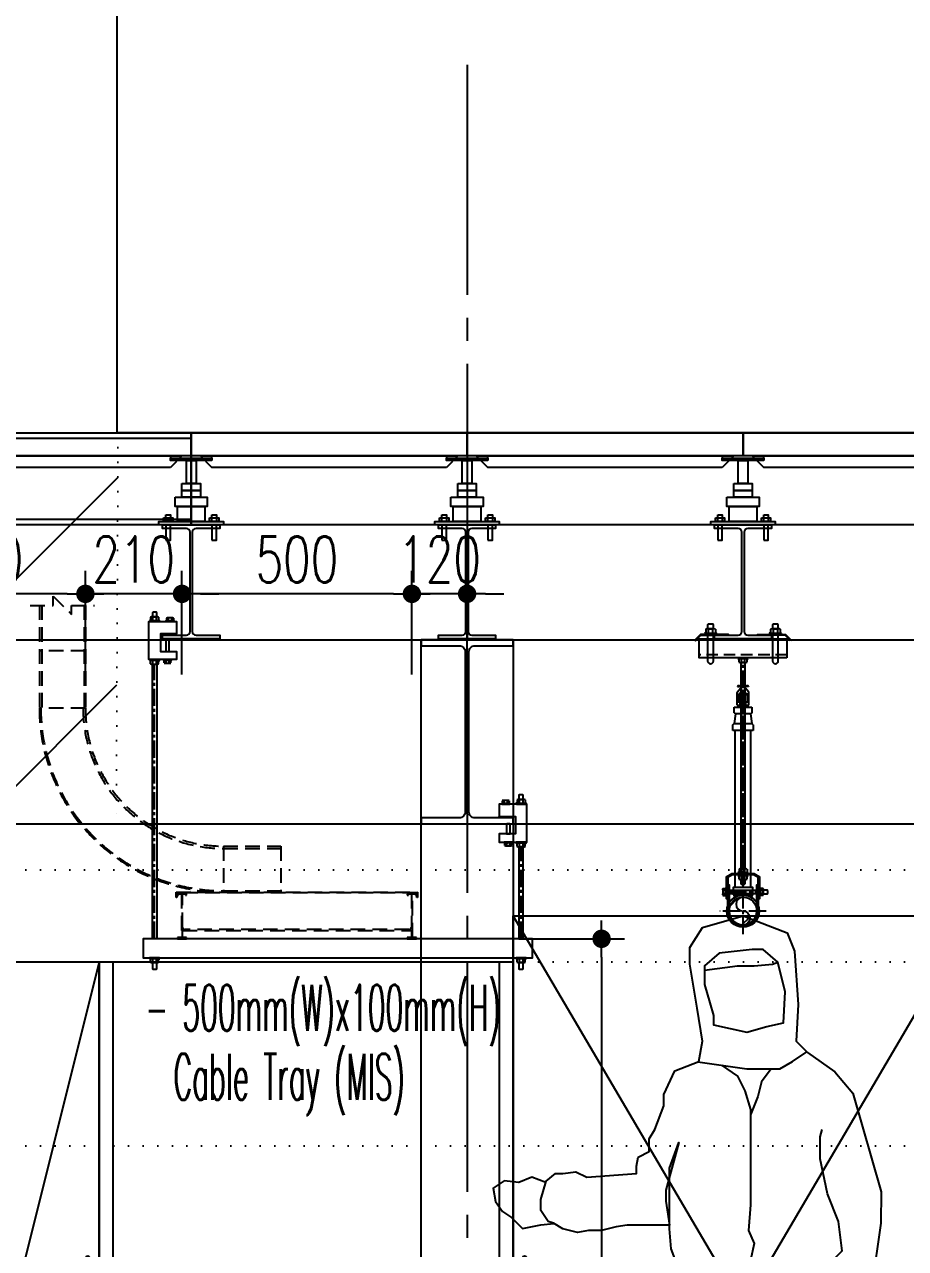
# Model space of a CAD drawing. Header units: millimetres. Extents: x -192235 to 515711, y 45168 to 947868.
# Drawn here: x 154237 to 156153, y 464927 to 467588 of the extents above; entities that cross this region are included whole.
import ezdxf
from ezdxf.enums import TextEntityAlignment as Align

# ---------------------------------------------------------------- set-up
doc = ezdxf.new("R2010")
doc.units = ezdxf.units.MM
doc.header["$LTSCALE"] = 1000
doc.header["$PDMODE"] = 1
for name, pattern in [('CENTER2', [1.125, 0.75, -0.125, 0.125, -0.125]), ('DOT2', [3.175, 0, -3.175]), ('HIDDEN', [0.375, 0.25, -0.125]), ('HIDDEN2', [4.7625, 3.175, -1.5875]), ('TPH12-SEC-@20-1$0$CENTERK0', [0.65, 0.5, -0.05, 0.05, -0.05]), ('TPH12-SEC-@20-1$0$CENTERK5', [6.916, 6.667, -0.083, 0.083, -0.083])]:
    doc.linetypes.add(name, pattern=pattern)
for name, color, linetype in [('0-LEVEL LINE', 4, 'DOT2'), ('0-tool', 1, 'Continuous'), ('eq-IT', 140, 'Continuous'), ('FS-EQ', 10, 'Continuous'), ('FS-LINE', 10, 'Continuous'), ('FS-Support-1', 2, 'Continuous'), ('Hook-up', 130, 'HIDDEN2'), ('M-DIM', 1, 'Continuous'), ('M-TXT', 3, 'Continuous'), ('man', 7, 'Continuous'), ('SM-SEC-Cm$0$SUPPORT', 2, 'Continuous'), ('SUPPORT', 2, 'Continuous'), ('TPH12-SEC-@20-1$0$H-SIN', 252, 'TPH12-SEC-@20-1$0$CENTERK5'), ('TPH12-SEC-@20-1$0$KABE1', 252, 'Continuous'), ('TPH12-SEC-@20-1$0$STEEL-NEDA', 252, 'Continuous'), ('TPH12-SEC-@20-1$0$STEEL2', 252, 'Continuous'), ('TPH12-SEC-@20-1$0$STEEL3', 252, 'Continuous'), ('TPH12-SEC-@20-1$0$SUGATA3', 252, 'Continuous'), ('YCD-Xfa-Sec-24$0$Raised Floor', 1, 'Continuous')]:
    doc.layers.add(name, color=color, linetype=linetype)
doc.styles.add('aa-txt', font='simplex.shx', dxfattribs={"width": 0.7, "bigfont": 'chineset.shx'})
doc.styles.add('ROMAND', font='romand', dxfattribs={"height": 5})
doc.dimstyles.new('50-DIM', dxfattribs={"dimscale": 50, "dimtxt": 2, "dimasz": 0.8, "dimexe": 1, "dimexo": 1, "dimgap": 0.5, "dimtad": 1, "dimdec": 0, "dimdsep": 46, "dimtxsty": 'aa-txt', "dimblk": 'DOT', "dimcen": 5, "dimclrd": 256, "dimclre": 256, "dimclrt": 256, "dimadec": 0, "dimazin": 0, "dimtfac": 1, "dimtdec": 0, "dimtix": 1, "dimtmove": 2, "dimatfit": 3, "dimldrblk": 'DOT', "dimfxl": 1, "dimtolj": 1, "dimtzin": 0, "dimarcsym": 0})

# ---------------------------------------------------------------- blocks, each defined once
blk = doc.blocks.new('TPH12-SEC-@20-1')
at = {"layer": 'TPH12-SEC-@20-1$0$H-SIN'}
blk.add_line((83854.8, 466700), (201769.6, 466700), dxfattribs=at)
at = {"layer": 'TPH12-SEC-@20-1$0$KABE1'}
blk.add_lwpolyline([(162390, 466700), (162390, 466500), (154600, 466500), (154600, 466700), (162390, 466700)], dxfattribs=at)
at = {"layer": 'TPH12-SEC-@20-1$0$STEEL-NEDA'}
for points in [[(154538, 466500), (154662, 466500), (154662, 466492), (154610.5, 466492, 0.414214), (154602.5, 466484), (154602.5, 466268, 0.414214), (154610.5, 466260), (154662, 466260), (154662, 466252), (154538, 466252), (154538, 466260), (154589.5, 466260, 0.414214), (154597.5, 466268), (154597.5, 466484, 0.414214), (154589.5, 466492), (154538, 466492)], [(155138, 466500), (155262, 466500), (155262, 466492), (155210.5, 466492, 0.414214), (155202.5, 466484), (155202.5, 466268, 0.414214), (155210.5, 466260), (155262, 466260), (155262, 466252), (155138, 466252), (155138, 466260), (155189.5, 466260, 0.414214), (155197.5, 466268), (155197.5, 466484, 0.414214), (155189.5, 466492), (155138, 466492)], [(155738, 466500), (155862, 466500), (155862, 466492), (155810.5, 466492, 0.414214), (155802.5, 466484), (155802.5, 466268, 0.414214), (155810.5, 466260), (155862, 466260), (155862, 466252), (155738, 466252), (155738, 466260), (155789.5, 466260, 0.414214), (155797.5, 466268), (155797.5, 466484, 0.414214), (155789.5, 466492), (155738, 466492)]]:
    blk.add_lwpolyline(points, format="xyb", close=True, dxfattribs=at)
at = {"layer": 'TPH12-SEC-@20-1$0$STEEL2'}
blk.add_lwpolyline([(155300, 466250), (155100, 466250), (155100, 466237), (155183, 466237, -0.414214), (155196, 466224), (155196, 465876, -0.414214), (155183, 465863), (155100, 465863), (155100, 465850), (155300, 465850), (155300, 465863), (155217, 465863, -0.414214), (155204, 465876), (155204, 466224, -0.414214), (155217, 466237), (155300, 466237)], format="xyb", close=True, dxfattribs=at)
at = {"layer": 'TPH12-SEC-@20-1$0$STEEL3', "linetype": 'TPH12-SEC-@20-1$0$CENTERK0'}
blk.add_line((155200, 467500), (155200, 462400), dxfattribs=at)
at = {"layer": 'TPH12-SEC-@20-1$0$STEEL3'}
for p, q in [((145000, 466250), (160000, 466250)), ((145000, 465850), (160000, 465850))]:
    blk.add_line(p, q, dxfattribs=at)
blk.add_lwpolyline([(155300, 463950), (155100, 463950), (155100, 466250), (155300, 466250)], close=True, dxfattribs=at)
at = {"layer": 'TPH12-SEC-@20-1$0$SUGATA3'}
for p, q in [((154600, 466688), (151600, 466688)), ((154600, 466512), (151600, 466512))]:
    blk.add_line(p, q, dxfattribs=at)
blk.add_lwpolyline([(151600, 466700), (154600, 466700), (154600, 466500), (151600, 466500)], close=True, dxfattribs=at)
blk = doc.blocks.new('Nut-M10')
for p, q in [((-10.9, 1.5), (-10.9, 0.5)), ((-8.7, 2.8), (-10.6, 2)), ((-10.4, 2), (10.4, 2)), ((-10.4, 0), (10.4, 0)), ((-8.7, 9.2), (-8.7, 2.8)), ((6.5, 10), (-6.5, 10)), ((-4.3, 9.2), (-4.3, 2.8)), ((4.3, 2.8), (4.3, 9.2)), ((8.7, 9.2), (8.7, 2.8)), ((8.7, 2.8), (10.6, 2)), ((10.9, 1.5), (10.9, 0.5))]:
    blk.add_line(p, q)
for centre, radius, start, end in [((-10.4, 1.5), 0.5, 90, 180), ((-10.4, 0.5), 0.5, 180, 270), ((-6.5, 6.7), 3.33, 49.441, 130.559), ((-6.5, 5.3), 3.33, 229.441, 310.559), ((0, -2.1), 12.1, 69.065, 110.935), ((0, 14.1), 12.1, 249.065, 290.935), ((6.5, 6.7), 3.33, 49.441, 130.559), ((6.5, 5.3), 3.33, 229.441, 310.559), ((10.4, 1.5), 0.5, 0, 90), ((10.4, 0.5), 0.5, 270, 0)]:
    blk.add_arc(centre, radius, start, end)
blk = doc.blocks.new('Nut-M8')
for p, q in [((-8.9, 1.2), (-8.9, 0.4)), ((-7.5, 2.2), (-8.7, 1.5)), ((-8.5, 1.6), (8.6, 1.6)), ((-8.5, 0), (8.6, 0)), ((-7.5, 7.3), (-7.5, 2.2)), ((5.6, 8), (-5.6, 8)), ((-3.8, 7.3), (-3.8, 2.2)), ((3.8, 2.2), (3.8, 7.3)), ((7.5, 7.3), (7.5, 2.2)), ((7.5, 2.2), (8.7, 1.5)), ((9, 1.2), (9, 0.4))]:
    blk.add_line(p, q)
for centre, radius, start, end in [((-8.5, 1.2), 0.4, 90, 180), ((-8.5, 0.4), 0.4, 180, 270), ((-5.6, 5), 3.03, 51.7868, 128.2132), ((-5.6, 4.6), 3.03, 231.7868, 308.2132), ((0, -3.2), 11.2, 70.3471, 109.6529), ((0, 12.8), 11.2, 250.3471, 289.6529), ((5.6, 5), 3.03, 51.7868, 128.2132), ((5.6, 4.6), 3.03, 231.7868, 308.2132), ((8.6, 1.2), 0.4, 0, 90), ((8.6, 0.4), 0.4, 270, 0)]:
    blk.add_arc(centre, radius, start, end)
blk = doc.blocks.new('HG-S-r')
blk.add_lwpolyline([(-0.5, 0.3), (0, 0.3), (0, -3.5), (-3.5, -3.5), (-3.5, -5.3), (2.5, -5.3), (2.5, 3), (-3.5, 3), (-3.5, 0.3), (-0.5, 0.3), (-0.5, 0), (-3.5, 0), (-3.5, 0.3)])
blk.add_lwpolyline([(0.87, 5), (0.77, 4.9), (0.77, 4), (1.73, 4), (1.73, 4.9), (1.63, 5)], close=True)
at = {"xscale": 0.1, "yscale": 0.1, "zscale": 0.1}
for name, p in [('Nut-M8', (-2.1, 3)), ('Nut-M10', (1.25, 3))]:
    blk.add_blockref(name, p, dxfattribs=at)
at = {"xscale": 0.1, "yscale": 0.1, "zscale": 0.1, "rotation": 180}
for name, p in [('Nut-M8', (-1.55, -5.3)), ('Nut-M10', (1.25, -5.3))]:
    blk.add_blockref(name, p, dxfattribs=at)
blk = doc.blocks.new('HG-S-l')
blk.add_lwpolyline([(0.5, 0.3), (0, 0.3), (0, -3.5), (3.5, -3.5), (3.5, -5.3), (-2.5, -5.3), (-2.5, 3), (3.5, 3), (3.5, 0.3), (0.5, 0.3), (0.5, 0), (3.5, 0), (3.5, 0.3)])
blk.add_lwpolyline([(-1.63, 5), (-1.73, 4.9), (-1.73, 4), (-0.77, 4), (-0.77, 4.9), (-0.87, 5)], close=True)
at = {"xscale": 0.1, "yscale": 0.1, "zscale": 0.1}
for name, p in [('Nut-M10', (-1.25, 3)), ('Nut-M8', (2.1, 3))]:
    blk.add_blockref(name, p, dxfattribs=at)
at = {"xscale": 0.1, "yscale": 0.1, "zscale": 0.1, "rotation": 180}
for name, p in [('Nut-M10', (-1.25, -5.3)), ('Nut-M8', (1.55, -5.3))]:
    blk.add_blockref(name, p, dxfattribs=at)
blk = doc.blocks.new('DOT')
at = {"color": 0}
blk.add_line((-1, 0), (1, 0), dxfattribs=at)
at = {"color": 3, "const_width": 0.5}
blk.add_lwpolyline([(-0.25, 0, 1), (0.25, 0, 1)], format="xyb", close=True, dxfattribs=at)
blk = doc.blocks.new('*D102')
at = {"layer": 'DEFPOINTS', "color": 0, "transparency": 16777216}
for p in [(155080, 466350), (155080, 466125), (155200, 466125)]:
    blk.add_point(p, dxfattribs=at)
at = {"layer": 'M-DIM', "lineweight": -2, "transparency": 16777216}
for p, q in [((155080, 466175), (155080, 466400)), ((155200, 466175), (155200, 466400)), ((155040, 466350), (155000, 466350)), ((155200, 466350), (155080, 466350)), ((155240, 466350), (155280, 466350))]:
    blk.add_line(p, q, dxfattribs=at)
at = {"layer": 'M-DIM', "lineweight": -2, "transparency": 16777216, "xscale": 40, "yscale": 40, "zscale": 40}
blk.add_blockref('DOT', (155080, 466350), dxfattribs=at)
at = {"layer": 'M-DIM', "lineweight": -2, "transparency": 16777216, "xscale": 40, "yscale": 40, "zscale": 40, "rotation": 180}
blk.add_blockref('DOT', (155200, 466350), dxfattribs=at)
at = {"layer": 'M-DIM', "transparency": 16777216, "insert": (155140, 466425), "char_height": 100, "attachment_point": 5, "style": 'aa-txt'}
blk.add_mtext('\\A1;120', dxfattribs=at)
blk = doc.blocks.new('_Dot')
at = {"color": 0, "linetype": 'ByBlock', "lineweight": -2}
blk.add_line((-0.5, 0), (-1, 0), dxfattribs=at)
at = {"color": 0, "linetype": 'ByBlock', "const_width": 0.5}
blk.add_lwpolyline([(-0.25, 0, 1), (0.25, 0, 1)], format="xyb", close=True, dxfattribs=at)
blk = doc.blocks.new('*D103')
at = {"layer": 'DEFPOINTS', "color": 0, "transparency": 16777216}
for p in [(154580, 466350), (154580, 466125), (155080, 466125)]:
    blk.add_point(p, dxfattribs=at)
at = {"layer": 'M-DIM', "lineweight": -2, "transparency": 16777216}
for p, q in [((154580, 466175), (154580, 466400)), ((155080, 466175), (155080, 466400)), ((155040, 466350), (154620, 466350))]:
    blk.add_line(p, q, dxfattribs=at)
at = {"layer": 'M-DIM', "lineweight": -2, "transparency": 16777216, "xscale": 40, "yscale": 40, "zscale": 40, "rotation": 180}
blk.add_blockref('DOT', (154580, 466350), dxfattribs=at)
at = {"layer": 'M-DIM', "lineweight": -2, "transparency": 16777216, "xscale": 40, "yscale": 40, "zscale": 40}
blk.add_blockref('DOT', (155080, 466350), dxfattribs=at)
at = {"layer": 'M-DIM', "transparency": 16777216, "insert": (154830, 466425), "char_height": 100, "attachment_point": 5, "style": 'aa-txt'}
blk.add_mtext('\\A1;500', dxfattribs=at)
blk = doc.blocks.new('*D104')
at = {"layer": 'DEFPOINTS', "color": 0, "transparency": 16777216}
for p in [(154370, 466350), (154370, 466125), (154580, 466125)]:
    blk.add_point(p, dxfattribs=at)
at = {"layer": 'M-DIM', "lineweight": -2, "transparency": 16777216}
for p, q in [((154370, 466175), (154370, 466400)), ((154580, 466175), (154580, 466400)), ((154330, 466350), (154290, 466350)), ((154580, 466350), (154370, 466350)), ((154620, 466350), (154660, 466350))]:
    blk.add_line(p, q, dxfattribs=at)
at = {"layer": 'M-DIM', "lineweight": -2, "transparency": 16777216, "xscale": 40, "yscale": 40, "zscale": 40}
blk.add_blockref('DOT', (154370, 466350), dxfattribs=at)
at = {"layer": 'M-DIM', "lineweight": -2, "transparency": 16777216, "xscale": 40, "yscale": 40, "zscale": 40, "rotation": 180}
blk.add_blockref('DOT', (154580, 466350), dxfattribs=at)
at = {"layer": 'M-DIM', "transparency": 16777216, "insert": (154475, 466425), "char_height": 100, "attachment_point": 5, "style": 'aa-txt'}
blk.add_mtext('\\A1;210', dxfattribs=at)
blk = doc.blocks.new('*D128')
at = {"layer": 'DEFPOINTS', "color": 0, "transparency": 16777216}
for p in [(153920, 466350), (153920, 466125), (154370, 466125)]:
    blk.add_point(p, dxfattribs=at)
at = {"layer": 'M-DIM', "lineweight": -2, "transparency": 16777216}
for p, q in [((153920, 466175), (153920, 466400)), ((154370, 466175), (154370, 466400)), ((154330, 466350), (153960, 466350))]:
    blk.add_line(p, q, dxfattribs=at)
at = {"layer": 'M-DIM', "lineweight": -2, "transparency": 16777216, "xscale": 40, "yscale": 40, "zscale": 40, "rotation": 180}
blk.add_blockref('DOT', (153920, 466350), dxfattribs=at)
at = {"layer": 'M-DIM', "lineweight": -2, "transparency": 16777216, "xscale": 40, "yscale": 40, "zscale": 40}
blk.add_blockref('DOT', (154370, 466350), dxfattribs=at)
at = {"layer": 'M-DIM', "transparency": 16777216, "insert": (154145, 466425), "char_height": 100, "attachment_point": 5, "style": 'aa-txt'}
blk.add_mtext('\\A1;450', dxfattribs=at)
blk = doc.blocks.new('*D131')
at = {"layer": 'DEFPOINTS', "color": 0, "transparency": 16777216}
for p in [(155267.5, 465600), (155267.5, 463950), (155492.5, 463950)]:
    blk.add_point(p, dxfattribs=at)
at = {"layer": 'M-DIM', "lineweight": -2, "transparency": 16777216}
for p, q in [((155317.5, 465600), (155542.5, 465600)), ((155492.5, 465560), (155492.5, 463990)), ((155317.5, 463950), (155542.5, 463950))]:
    blk.add_line(p, q, dxfattribs=at)
at = {"layer": 'M-DIM', "lineweight": -2, "transparency": 16777216, "xscale": 40, "yscale": 40, "zscale": 40}
for p, rotation in [((155492.5, 465600), 90), ((155492.5, 463950), 270)]:
    blk.add_blockref('DOT', p, dxfattribs=dict(at, rotation=rotation))
at = {"layer": 'M-DIM', "transparency": 16777216, "insert": (155417.5, 464775), "char_height": 100, "attachment_point": 5, "rotation": 90, "style": 'aa-txt'}
blk.add_mtext('\\A1;1650', dxfattribs=at)
blk = doc.blocks.new('SP-H-1')
at = {"layer": 'FS-EQ'}
for p, q in [((-1.25, 5.5), (-1.25, 8.29)), ((-1.24, 8.35), (-0.45, 9.3)), ((-1.02, 6.2), (-1.24, 8.25)), ((-1.21, 9.66), (-1.21, 9.57)), ((-1.21, 9.66), (-1.13, 9.66)), ((-1.21, 9.57), (-1.13, 9.57)), ((-1.13, 9.66), (-1.13, 9.57)), ((-1.13, 9.63), (-1.13, 9.57)), ((-0.99, 9.62), (-0.77, 9.61)), ((-0.99, 9.62), (-0.99, 9.53)), ((-0.99, 9.53), (-0.77, 9.52)), ((-0.9, 8.07), (-0.9, 6.2)), ((-0.83, 9.7), (0.83, 9.7)), ((-0.3, 8.55), (-0.79, 7.9)), ((-0.77, 9.61), (-0.77, 9.52)), ((-0.62, 9.61), (-0.35, 9.61)), ((-0.62, 9.61), (-0.62, 9.52)), ((-0.62, 9.52), (-0.35, 9.52)), ((-0.35, 9.61), (-0.35, 9.52)), ((-0.32, 8.6), (0.32, 8.6)), ((-0.3, 8.55), (0.3, 8.55)), ((-0.25, 8.16), (-0.25, 6.4)), ((-0.14, 9.6), (-0.13, 9.66)), ((-0.14, 9.61), (0.14, 9.61)), ((-0.14, 9.61), (-0.14, 9.52)), ((-0.14, 9.52), (0.14, 9.52)), ((0.14, 9.6), (0.13, 9.66)), ((0.14, 9.61), (0.14, 9.52)), ((0.25, 8.16), (0.25, 6.4)), ((0.3, 8.55), (0.79, 7.9)), ((0.35, 9.61), (0.35, 9.52)), ((0.62, 9.61), (0.35, 9.61)), ((0.62, 9.52), (0.35, 9.52)), ((1.24, 8.35), (0.45, 9.3)), ((0.62, 9.61), (0.62, 9.52)), ((0.99, 9.62), (0.77, 9.61)), ((0.77, 9.61), (0.77, 9.52)), ((0.99, 9.53), (0.77, 9.52)), ((0.9, 8.1), (0.9, 6.2)), ((0.99, 9.62), (0.99, 9.53)), ((1.03, 6.2), (1.24, 8.25)), ((1.13, 9.66), (1.13, 9.57)), ((1.22, 9.66), (1.13, 9.66)), ((1.13, 9.63), (1.13, 9.57)), ((1.22, 9.57), (1.13, 9.57)), ((1.22, 9.66), (1.22, 9.57)), ((1.22, 9.6), (1.22, 9.57)), ((1.25, 5.5), (1.25, 8.29)), ((-1.25, 5.5), (1.25, 5.5)), ((-1.02, 6.2), (1.03, 6.2)), ((-0.6, 5.5), (-0.6, 6.4)), ((-0.6, 6.4), (0.6, 6.4)), ((0.6, 5.5), (0.6, 6.4)), ((-1.9, 5.1), (1.9, 5.1))]:
    blk.add_line(p, q, dxfattribs=at)
for centre, radius, start, end in [((-1.11, 8.29), 0.139, 157.0298, 197.1193), ((-0.93, 8.75), 0.955, 84.0829, 107.6622), ((-0.92, 9.1), 0.592, 87.634, 110.8646), ((-0.74, 9.01), 0.681, 107.7143, 125.0736), ((-0.75, 9.26), 0.433, 91.8537, 123.1257), ((-0.83, 9.35), 0.347, 78.6251, 99.8563), ((-0.49, 9.38), 0.315, 104.4487, 153.9759), ((-0.6, 9.46), 0.226, 88.1263, 139.7268), ((-0.46, 9.49), 0.204, 100.0382, 141.9173), ((-0.56, 8.91), 0.784, 84.9677, 92.2638), ((2.27, 9.44), 2.72, 178.7323, 199.1653), ((-0.26, 9.6), 0.0861, 105.0543, 169.5675), ((-0.09, 9.48), 0.262, 131.7568, 170.5499), ((-0.23, 9.53), 0.161, 53.7998, 110.9693), ((-0.21, 9.56), 0.123, 53.4161, 115.819), ((0, 8.12), 0.254, 10.4828, 169.5172), ((-0.03, 8.43), 0.184, 139.0501, 221.9684), ((0.23, 9.53), 0.161, 69.0307, 126.2002), ((0.21, 9.56), 0.123, 64.181, 126.5839), ((0.03, 8.43), 0.184, 318.6569, 40.9499), ((0.09, 9.48), 0.262, 9.4501, 48.2432), ((0.26, 9.6), 0.0861, 10.4325, 74.9457), ((-2.27, 9.44), 2.72, 340.8347, 1.2677), ((0.56, 8.91), 0.784, 87.7362, 95.0323), ((0.46, 9.49), 0.204, 38.0827, 79.9618), ((0.49, 9.38), 0.315, 26.0241, 75.5513), ((0.6, 9.46), 0.226, 40.2732, 91.8737), ((0.83, 9.35), 0.347, 80.1437, 101.3749), ((0.75, 9.26), 0.433, 56.8743, 88.1463), ((0.93, 8.75), 0.955, 72.3378, 95.9171), ((0.92, 9.1), 0.592, 69.1354, 92.366), ((0.74, 9.01), 0.681, 54.9264, 72.2857), ((1.11, 8.29), 0.139, 342.8807, 22.9702), ((-1.24, 5.27), 0.303, 326.9119, 50.7686), ((-0.51, 7.64), 0.388, 136.5249, 182.9908), ((0.51, 7.64), 0.388, 357.0092, 43.4751), ((1.33, 5.25), 0.371, 138.0713, 204.2482)]:
    blk.add_arc(centre, radius, start, end, dxfattribs=at)
at = {"layer": 'FS-LINE'}
for p, q in [((-1.65, 3.6), (-1.95, 1.5)), ((-1.9, 3.85), (-1.9, 5.1)), ((-1.9, 5.1), (1.9, 5.1)), ((-1.9, 3.85), (-1.65, 3.6)), ((1.9, 3.85), (1.65, 3.6)), ((1.65, 3.6), (1.95, 1.5)), ((1.9, 5.1), (1.9, 3.85)), ((-2.2, 1.25), (-1.95, 1.5)), ((-2.2, 0), (-2.2, 1.25)), ((2.2, 0), (-2.2, 0)), ((2.2, 1.25), (1.95, 1.5)), ((2.2, 1.25), (2.2, 0))]:
    blk.add_line(p, q, dxfattribs=at)
for points in [[(1.65, 3.6), (-1.65, 3.6)], [(-1.95, 1.5), (1.95, 1.5)]]:
    blk.add_lwpolyline(points, dxfattribs=at)
at = {"layer": 'FS-EQ', "style": 'ROMAND'}
blk.add_text('V27', height=0.35, rotation=180, dxfattribs=at).set_placement((0.01, 5.84), align=Align.MIDDLE)
blk = doc.blocks.new('Nut-M12')
for p, q in [((-13, 1.8), (-13, 0.6)), ((-10.4, 3.3), (-12.6, 2.3)), ((-12.4, 2.4), (12.4, 2.4)), ((-12.4, 0), (12.4, 0)), ((-10.4, 11), (-10.4, 3.3)), ((7.8, 12), (-7.8, 12)), ((-5.2, 11), (-5.2, 3.3)), ((5.2, 3.3), (5.2, 11)), ((10.4, 11), (10.4, 3.3)), ((10.4, 3.3), (12.6, 2.3)), ((13, 1.8), (13, 0.6))]:
    blk.add_line(p, q)
for centre, radius, start, end in [((-12.4, 1.8), 0.6, 90, 180), ((-12.4, 0.6), 0.6, 180, 270), ((-7.8, 8), 4.03, 49.8296, 130.1704), ((-7.8, 6.4), 4.03, 229.8296, 310.1704), ((0, -2.7), 14.7, 69.2784, 110.7216), ((0, 17.1), 14.7, 249.2784, 290.7216), ((7.8, 8), 4.03, 49.8296, 130.1704), ((7.8, 6.4), 4.03, 229.8296, 310.1704), ((12.4, 1.8), 0.6, 0, 90), ((12.4, 0.6), 0.6, 270, 0)]:
    blk.add_arc(centre, radius, start, end)
blk = doc.blocks.new('FS-L25-1')
at = {"layer": 'FS-LINE'}
h = blk.add_hatch(dxfattribs=at)
h.set_pattern_fill('ANSI31', color=1, scale=15, style=0)
h.set_pattern_definition([(45, (139828.326, 401638.76), (-33.67596, 33.67596), [])])
edge = h.paths.add_edge_path()
edge.add_arc((175600, 465660.2), 30.2, 90, 270)
edge.add_arc((175600, 465645.1), 15.1, 270, 450)
edge.add_arc((175600, 465675.2), 15.1, 90, 270, ccw=False)
at = {"layer": 'FS-LINE', "color": 1, "linetype": 'CENTER2', "ltscale": 0.05}
for p, q in [((175600, 465710.3), (175600, 466150)), ((175600, 465610), (175600, 465710.3)), ((175650.2, 465660.2), (175549.8, 465660.2))]:
    blk.add_line(p, q, dxfattribs=at)
at = {"layer": 'FS-LINE'}
for p, q in [((175583.3, 465711.5), (175583.3, 466053)), ((175616.7, 465711.5), (175616.7, 466053)), ((175583.3, 465695.5), (175580.3, 465689)), ((175616.7, 465695.5), (175619.7, 465689))]:
    blk.add_line(p, q, dxfattribs=at)
blk.add_lwpolyline([(175578.5, 465695.5), (175621.5, 465695.5), (175621.5, 465711.5), (175578.5, 465711.5)], close=True, dxfattribs=at)
blk.add_lwpolyline([(175600, 465690.3, 1), (175600, 465660.2, -1), (175600, 465630, -1)], format="xyb", close=True, dxfattribs=at)
for radius in [35, 30.2]:
    blk.add_circle((175600, 465660.2), radius, dxfattribs=at)
at = {"layer": 'FS-Support-1', "linetype": 'HIDDEN', "ltscale": 0.1}
blk.add_line((175695.5, 466217.7), (175504.5, 466217.7), dxfattribs=at)
at = {"layer": 'FS-Support-1', "linetype": 'CENTER2', "ltscale": 0.05}
blk.add_line((175600, 465752), (175600, 466200.7), dxfattribs=at)
at = {"layer": 'FS-Support-1'}
for points in [[(175496.5, 466248), (175508.5, 466260), (175568.5, 466260), (175568.5, 466262), (175507.7, 466262), (175495.1, 466249.4), (175496.5, 466248)], [(175703.5, 466248), (175691.5, 466260), (175631.5, 466260), (175631.5, 466262), (175692.3, 466262), (175704.9, 466249.4), (175703.5, 466248)]]:
    blk.add_lwpolyline(points, dxfattribs=at)
at = {"layer": 'FS-Support-1', "ltscale": 0.1}
blk.add_lwpolyline([(175695.5, 466210.7), (175504.5, 466210.7), (175504.5, 466252), (175695.5, 466252)], close=True, dxfattribs=at)
at = {"layer": 'FS-Support-1'}
for points in [[(175535.8, 466204.3), (175535.8, 466260), (175523.1, 466260), (175523.1, 466204.3, 1)], [(175676.8, 466204.3), (175676.8, 466260), (175664.1, 466260), (175664.1, 466204.3, 1)]]:
    blk.add_lwpolyline(points, format="xyb", close=True, dxfattribs=at)
blk.add_lwpolyline([(175595.2, 465752), (175604.8, 465752), (175604.8, 466200.7), (175595.2, 466200.7)], close=True, dxfattribs=at)
at = {"layer": 'SUPPORT', "linetype": 'CENTER2', "ltscale": 0.05}
blk.add_line((175569.8, 465702), (175630.2, 465702), dxfattribs=at)
at = {"layer": 'SUPPORT'}
for points in [[(175524.1, 466284), (175523.1, 466283), (175523.1, 466274), (175535.8, 466274), (175535.8, 466283), (175534.8, 466284)], [(175665.1, 466284), (175664.1, 466283), (175664.1, 466274), (175676.8, 466274), (175676.8, 466283), (175675.8, 466284)], [(175622.8, 465739), (175577.2, 465739), (175566.8, 465733), (175566.8, 465687), (175563.8, 465687), (175563.8, 465734.7), (175576.4, 465742), (175623.6, 465742), (175636.2, 465734.7), (175636.2, 465687), (175633.2, 465687), (175633.2, 465733)], [(175603.8, 465719), (175604.8, 465720), (175604.8, 465729), (175595.2, 465729), (175595.2, 465720), (175596.2, 465719)], [(175569.8, 465698.1), (175569.8, 465706), (175630.2, 465706), (175630.2, 465698.1)], [(175654.2, 465705), (175653.2, 465706), (175644.2, 465706), (175644.2, 465698.1), (175653.2, 465698.1), (175654.2, 465699.1)]]:
    blk.add_lwpolyline(points, close=True, dxfattribs=at)
blk.add_lwpolyline([(175633.2, 465660.2, -1), (175566.8, 465660.2), (175566.8, 465717), (175569.8, 465717), (175569.8, 465660.2, 1), (175630.2, 465660.2), (175630.2, 465717), (175633.2, 465717)], format="xyb", close=True, dxfattribs=at)
at = {"layer": 'FS-LINE', "xscale": 10, "yscale": 10, "zscale": 10}
blk.add_blockref('SP-H-1', (175600, 466053), dxfattribs=at)
at = {"layer": 'SUPPORT'}
for name, p in [('Nut-M12', (175529.5, 466262)), ('Nut-M12', (175670.5, 466262)), ('Nut-M10', (175600, 465742))]:
    blk.add_blockref(name, p, dxfattribs=at)
for name, p, rotation in [('Nut-M10', (175600, 466210.7), 180), ('Nut-M10', (175600, 465739), 180), ('Nut-M8', (175563.8, 465702), 90), ('Nut-M8', (175636.2, 465702), 270)]:
    blk.add_blockref(name, p, dxfattribs=dict(at, rotation=rotation))
blk = doc.blocks.new('SP-L25-25')
at = {"layer": 'FS-LINE'}
blk.add_blockref('FS-L25-1', (-19800, 0), dxfattribs=at)
blk = doc.blocks.new('IT-L25-s')
at = {"layer": 'eq-IT'}
for p, q in [((30, 1600), (30, 0)), ((870, 1600), (870, 0)), ((-30, 830), (-30, 955)), ((-20, 830), (-20, 955)), ((0, 952.5), (-20, 952.5)), ((0, 947.5), (-20, 947.5)), ((900, 952.5), (920, 952.5)), ((900, 947.5), (920, 947.5)), ((920, 830), (920, 955)), ((930, 830), (930, 955))]:
    blk.add_line(p, q, dxfattribs=at)
blk.add_lwpolyline([(0, 1600), (900, 1600), (900, 0), (0, 0)], close=True, dxfattribs=at)
for centre, start, end in [((-25, 955), 0, 180), ((925, 955), 0, 180), ((-25, 830), 180, 0), ((925, 830), 180, 0)]:
    blk.add_arc(centre, 5, start, end, dxfattribs=at)
at = {"layer": 'eq-IT', "style": 'aa-txt', "width": 0.55}
blk.add_text('IT Rack', height=200, dxfattribs=at).set_placement((450, 420), align=Align.CENTER)
blk = doc.blocks.new('Man-170-C')
for points in [[(17.99, 67.27), (17.99, 66.39), (17.99, 59.57), (17.99, 54.37), (17.99, 45.58), (19.59, 42.78), (19.59, 35.99), (19.59, 26.77), (19.59, 20.78), (21.59, 17.58), (21.99, 12.39), (20.39, 9.99), (15.59, 9.59), (11.19, 7.59), (6.4, 10.39), (3.6, 15.98), (1.2, 22.78), (2.4, 37.59), (1.2, 52.37), (-2, 70.39), (-2, 77.58), (-2, 73.98), (-1.2, 66.79), (0, 53.57), (-1.2, 51.58), (-2.4, 49.98), (-6, 41.59), (-7.2, 35.19), (-8, 25.17), (-8.79, 20.78), (-6.4, 14.38), (-7.6, 9.59), (-11.19, 8.79), (-16.39, 8.79), (-21.59, 8.79), (-24.79, 10.79), (-22.79, 16.38), (-22.39, 21.18), (-22.39, 27.57), (-19.59, 35.99), (-20.39, 43.58), (-19.19, 53.57), (-19.19, 57.17), (-17.19, 64.79), (-16.79, 70.79), (-16.79, 72.38), (-13.99, 84.77), (-12.79, 88.77), (-13.99, 93.16), (-15.59, 97.56), (-15.99, 101.95), (-15.99, 108.74), (-15.99, 115.14), (-13.99, 120.73), (-16.79, 110.34), (-16.79, 107.94), (-15.99, 102.75), (-17.59, 102.75), (-25.19, 102.75), (-27.58, 102.35), (-30.78, 101.55), (-33.58, 101.55), (-35.98, 101.15), (-39.18, 101.95), (-41.18, 103.15), (-42.38, 103.55), (-43.97, 105.95), (-43.97, 108.34), (-42.78, 112.34), (-40.78, 113.94), (-39.18, 113.94), (-36.38, 114.34), (-33.98, 113.14), (-23.19, 113.94), (-23.19, 115.54), (-22.79, 117.53), (-20.39, 118.73), (-20.39, 121.53), (-19.19, 123.53), (-17.19, 128.72), (-17.19, 131.12), (-14.79, 136.31), (-9.59, 138.31), (-8.79, 142.71), (-9.99, 149.9), (-11.59, 159.49), (-11.59, 163.08), (-8.79, 167.48), (0, 170), (9.59, 166.28), (11.19, 162.29), (11.99, 150.7), (11.59, 142.71), (13.99, 140.31), (20, 136.11), (23.87, 131.44), (30.01, 109.96), (29.98, 103.15), (27.98, 89.56), (23.73, 78.21), (21.87, 72.07), (21.6, 67.94), (16.79, 66.79), (13.59, 70.79), (15.19, 75.98), (13.19, 74.38), (11.99, 75.98), (17.33, 81.28), (19.3, 89.1), (19.99, 95.56), (21.59, 97.16), (20.79, 103.55), (18.39, 109.54), (16.79, 117.13), (16.79, 121.93), (17.19, 123.53)], [(-8.4, 158.19), (-1.2, 159.09), (2.4, 159.09), (6.4, 159.49), (7.6, 159.89), (4.4, 162.69), (2, 162.69), (-5.2, 161.89), (-8.4, 159.09), (-8.4, 155.09), (-7.2, 151.1), (-6.4, 148.3), (-6.4, 146.3), (0.8, 144.7), (5.2, 145.9), (8.79, 146.7), (9.19, 153.5), (7.6, 159.89)], [(-9.81, 138.23), (0.8, 136.71), (4.4, 136.71), (8, 136.71), (10.79, 138.31), (13.91, 140.39)], [(-4.66, 137.49), (-1.2, 135.12), (0.4, 131.92), (1.6, 127.92), (1.6, 120.33), (1.6, 115.14), (1.6, 107.15), (1.2, 101.55), (2.4, 98.75), (1.6, 95.16), (1.6, 93.56), (0.8, 90.76)], [(6.14, 136.71), (4, 133.92), (3.2, 130.72), (1.6, 126.72)], [(-42.88, 111.98), (-45.93, 113.2), (-48.73, 112), (-51.93, 112.4), (-54.33, 110.8), (-53.83, 107.87), (-52.27, 105.72), (-50.33, 104.41), (-47.93, 102.01), (-43.93, 102.81), (-41.13, 103.12)], [(21.5, 97.06), (21.56, 97.35)], [(19.2, 88.17), (16.79, 87.57), (9.99, 88.37), (5.6, 87.57), (-0.4, 87.17), (-4.8, 86.77), (-9.59, 86.77), (-13.11, 87.72)], [(-12.79, 89.17), (-4.8, 87.97), (0.8, 88.77), (5.6, 89.17), (8.79, 89.17), (14.79, 88.77), (18.79, 88.77), (19.27, 88.83)], [(-20.12, 8.79), (-21.19, 5.59), (-21.99, 2.4), (-21.19, 1.2), (-20.39, 0.8), (-18.39, 0), (-14.79, 0), (-11.19, 0), (-8, 0), (-7.6, 3.6), (-9.02, 9.27)], [(7.61, 9.68), (6.8, 5.59), (6.8, 2.8), (9.19, 1.2), (11.59, 0.4), (14.79, 0), (18.39, 0.8), (20.79, 1.6), (21.59, 6.79), (20.26, 9.98)]]:
    blk.add_lwpolyline(points)
blk = doc.blocks.new('YCD-Xfa-Sec-24')
at = {"layer": 'YCD-Xfa-Sec-24$0$Raised Floor'}
for points in [[(554200, 396700), (553600, 396700), (553600, 396650), (554200, 396650)], [(554800, 396700), (554200, 396700), (554200, 396650), (554800, 396650)], [(555400, 396700), (554800, 396700), (554800, 396650), (555400, 396650)], [(555400, 396700), (554800, 396700), (554800, 396650), (555400, 396650)], [(556000, 396700), (555400, 396700), (555400, 396650), (556000, 396650)], [(553645, 396625), (554155, 396625), (554180, 396650), (553620, 396650)], [(554155, 396650), (554245, 396650), (554245, 396645), (554155, 396645)], [(554155, 396640), (554245, 396640), (554245, 396645), (554155, 396645)], [(554210.5, 396640), (554189.5, 396640), (554189.5, 396590), (554210.5, 396590)], [(554245, 396625), (554755, 396625), (554780, 396650), (554220, 396650)], [(554755, 396650), (554845, 396650), (554845, 396645), (554755, 396645)], [(554755, 396640), (554845, 396640), (554845, 396645), (554755, 396645)], [(554810.5, 396640), (554789.5, 396640), (554789.5, 396590), (554810.5, 396590)], [(554845, 396625), (555355, 396625), (555380, 396650), (554820, 396650)], [(554845, 396625), (555355, 396625), (555380, 396650), (554820, 396650)], [(555355, 396650), (555445, 396650), (555445, 396645), (555355, 396645)], [(555355, 396650), (555445, 396650), (555445, 396645), (555355, 396645)], [(555355, 396640), (555445, 396640), (555445, 396645), (555355, 396645)], [(555355, 396640), (555445, 396640), (555445, 396645), (555355, 396645)], [(555410.5, 396640), (555389.5, 396640), (555389.5, 396590), (555410.5, 396590)], [(555410.5, 396640), (555389.5, 396640), (555389.5, 396590), (555410.5, 396590)], [(555445, 396625), (555955, 396625), (555980, 396650), (555420, 396650)], [(554220, 396590), (554180, 396590), (554180, 396575), (554220, 396575)], [(554820, 396590), (554780, 396590), (554780, 396575), (554820, 396575)], [(555420, 396590), (555380, 396590), (555380, 396575), (555420, 396575)], [(555420, 396590), (555380, 396590), (555380, 396575), (555420, 396575)], [(554235, 396560), (554165, 396560), (554165, 396540), (554235, 396540)], [(554220, 396575), (554180, 396575), (554180, 396560), (554220, 396560)], [(554835, 396560), (554765, 396560), (554765, 396540), (554835, 396540)], [(554820, 396575), (554780, 396575), (554780, 396560), (554820, 396560)], [(555435, 396560), (555365, 396560), (555365, 396540), (555435, 396540)], [(555435, 396560), (555365, 396560), (555365, 396540), (555435, 396540)], [(555420, 396575), (555380, 396575), (555380, 396560), (555420, 396560)], [(555420, 396575), (555380, 396575), (555380, 396560), (555420, 396560)], [(554155, 396522), (554145, 396522), (554145, 396507), (554155, 396507)], [(554230, 396540), (554170, 396540), (554170, 396507), (554230, 396507)], [(554255, 396522), (554245, 396522), (554245, 396507), (554255, 396507)], [(554755, 396522), (554745, 396522), (554745, 396507), (554755, 396507)], [(554830, 396540), (554770, 396540), (554770, 396507), (554830, 396507)], [(554855, 396522), (554845, 396522), (554845, 396507), (554855, 396507)], [(555355, 396522), (555345, 396522), (555345, 396507), (555355, 396507)], [(555355, 396522), (555345, 396522), (555345, 396507), (555355, 396507)], [(555430, 396540), (555370, 396540), (555370, 396507), (555430, 396507)], [(555430, 396540), (555370, 396540), (555370, 396507), (555430, 396507)], [(555455, 396522), (555445, 396522), (555445, 396507), (555455, 396507)], [(555455, 396522), (555445, 396522), (555445, 396507), (555455, 396507)], [(554130, 396500), (554270, 396500), (554270, 396507), (554130, 396507)], [(554160, 396515), (554140, 396515), (554140, 396507), (554160, 396507)], [(554155, 396467), (554145, 396467), (554145, 396500), (554155, 396500)], [(554260, 396515), (554240, 396515), (554240, 396507), (554260, 396507)], [(554255, 396467), (554245, 396467), (554245, 396500), (554255, 396500)], [(554730, 396500), (554870, 396500), (554870, 396507), (554730, 396507)], [(554760, 396515), (554740, 396515), (554740, 396507), (554760, 396507)], [(554755, 396467), (554745, 396467), (554745, 396500), (554755, 396500)], [(554860, 396515), (554840, 396515), (554840, 396507), (554860, 396507)], [(554855, 396467), (554845, 396467), (554845, 396500), (554855, 396500)], [(555330, 396500), (555470, 396500), (555470, 396507), (555330, 396507)], [(555330, 396500), (555470, 396500), (555470, 396507), (555330, 396507)], [(555360, 396515), (555340, 396515), (555340, 396507), (555360, 396507)], [(555360, 396515), (555340, 396515), (555340, 396507), (555360, 396507)], [(555355, 396467), (555345, 396467), (555345, 396500), (555355, 396500)], [(555355, 396467), (555345, 396467), (555345, 396500), (555355, 396500)], [(555460, 396515), (555440, 396515), (555440, 396507), (555460, 396507)], [(555460, 396515), (555440, 396515), (555440, 396507), (555460, 396507)], [(555455, 396467), (555445, 396467), (555445, 396500), (555455, 396500)], [(555455, 396467), (555445, 396467), (555445, 396500), (555455, 396500)]]:
    blk.add_lwpolyline(points, close=True, dxfattribs=at)

msp = doc.modelspace()

# ---------------------------------------------------------------- block references
msp.add_blockref('TPH12-SEC-@20-1', (0, 0))

# ---------------------------------------------------------------- next in the draw order: hatches: boundary and pattern name
at = {"layer": '0-LEVEL LINE', "ltscale": 0.01}
h = msp.add_hatch(dxfattribs=at)
h.set_pattern_fill('ANSI31', color=256, scale=100)
h.set_pattern_definition([(45, (43904.5, 6e-11), (-224.5064, 224.5064), [])])
h.paths.add_polyline_path([(152280.91082, 466700), (154440.91082, 466700), (154437.08918, 465850), (152277.08918, 465850)])

# ---------------------------------------------------------------- next in the draw order: linework, layer by layer
for p, q in [((100000, 465850), (190000, 465850)), ((100000, 465750), (190000, 465750)), ((100000, 465550), (190000, 465550)), ((100000, 465150), (190000, 465150))]:
    msp.add_line(p, q, dxfattribs=at)
msp.add_lwpolyline([(152280.91082, 466700), (154440.91082, 466700), (154437.08918, 465850), (152277.08918, 465850)], close=True, dxfattribs=at)
at = {"layer": '0-tool'}
msp.add_lwpolyline([(154439, 469500), (157555, 469500), (157555, 466700), (154439, 466700)], close=True, dxfattribs=at)
at = {"layer": 'eq-IT'}
for points in [[(156300, 465650), (155300, 463950), (156300, 463950), (155300, 465650), (156300, 465650), (156300, 463950), (155300, 463950), (155300, 465650)], [(154400, 465550), (154000, 463950), (154400, 463950), (154000, 465550), (154400, 465550), (154400, 463950), (154000, 463950), (154000, 465550)]]:
    msp.add_lwpolyline(points, dxfattribs=at)
at = {"layer": 'Hook-up', "ltscale": 0.01}
for p, q in [((154270, 466325), (154270, 466101.4)), ((154275, 466325), (154275, 466101.4)), ((154367, 466325), (154367, 466101.4)), ((154370, 466325), (154370, 466101.4)), ((154370, 466226.4), (154270, 466226.4)), ((154370, 466101.4), (154270, 466101.4)), ((154670, 465801.4), (154795, 465801.4)), ((154670, 465801.4), (154670, 465701.4)), ((154795, 465801.4), (154795, 465701.4)), ((154670, 465796.4), (154795, 465796.4)), ((154670, 465704.4), (154795, 465704.4)), ((154670, 465701.4), (154795, 465701.4))]:
    msp.add_line(p, q, dxfattribs=at)
msp.add_lwpolyline([(154250, 466325), (154300, 466325), (154300, 466345), (154340, 466305), (154340, 466325), (154390, 466325)], dxfattribs=at)
msp.add_lwpolyline([(154569, 465700), (154569, 465690), (154567.6, 465690), (154567.6, 465701.4), (155092.4, 465701.4), (155092.4, 465690), (155091, 465690), (155091, 465700)], close=True, dxfattribs=at)
msp.add_lwpolyline([(154581.2, 465618.4), (155078.8, 465618.4), (155078.8, 465603), (155070, 465603), (155070, 465600), (155090, 465600), (155090, 465603), (155081.2, 465603), (155081.2, 465697.6), (155086.6, 465697.6, -0.4142135624), (155087.6, 465696.6), (155087.6, 465695), (155090, 465695), (155090, 465696.6, 0.4142135624), (155086.6, 465700), (155073.4, 465700, 0.4142135624), (155070, 465696.6), (155070, 465695), (155072.4, 465695), (155072.4, 465696.6, -0.4142135624), (155073.4, 465697.6), (155078.8, 465697.6), (155078.8, 465625.4, -0.4142135624), (155073.8, 465620.4), (154586.2, 465620.4, -0.4142135624), (154581.2, 465625.4), (154581.2, 465697.6), (154586.6, 465697.6, -0.4142135624), (154587.6, 465696.6), (154587.6, 465695), (154590, 465695), (154590, 465696.6, 0.4142135624), (154586.6, 465700), (154573.4, 465700, 0.4142135624), (154570, 465696.6), (154570, 465695), (154572.4, 465695), (154572.4, 465696.6, -0.4142135624), (154573.4, 465697.6), (154578.8, 465697.6), (154578.8, 465603), (154570, 465603), (154570, 465600), (154590, 465600), (154590, 465603), (154581.2, 465603)], format="xyb", close=True, dxfattribs=at)
for radius in [400, 397, 305, 300]:
    msp.add_arc((154670, 466101.4), radius, 180, 270, dxfattribs=at)
at = {"layer": 'SM-SEC-Cm$0$SUPPORT'}
for points in [[(154525.2625, 465600), (154515.7375, 465600), (154515.7375, 466197), (154525.2625, 466197)], [(155312.7375, 465600), (155322.2625, 465600), (155322.2625, 465800), (155312.7375, 465800)]]:
    msp.add_lwpolyline(points, close=True, dxfattribs=at)
at = {"layer": 'SUPPORT', "linetype": 'CENTER2', "ltscale": 0.05}
for p, q in [((154520.5, 465600), (154520.5, 466197)), ((155317.5, 465600), (155317.5, 465800))]:
    msp.add_line(p, q, dxfattribs=at)
at = {"layer": 'SUPPORT'}
for points in [[(154545.53025, 466252), (154544.53025, 466251), (154544.53025, 466225), (154552.46975, 466225), (154552.46975, 466251), (154551.46975, 466252)], [(155286.53025, 465850), (155285.53025, 465849), (155285.53025, 465828), (155293.46975, 465828), (155293.46975, 465849), (155292.46975, 465850)], [(155342.5, 465600), (154495.5, 465600), (154495.5, 465558.725), (155342.5, 465558.725)], [(154524.2625, 465533.725), (154525.2625, 465534.725), (154525.2625, 465548.725), (154515.7375, 465548.725), (154515.7375, 465534.725), (154516.7375, 465533.725)], [(155321.2625, 465533.725), (155322.2625, 465534.725), (155322.2625, 465548.725), (155312.7375, 465548.725), (155312.7375, 465534.725), (155313.7375, 465533.725)]]:
    msp.add_lwpolyline(points, close=True, dxfattribs=at)

# ---------------------------------------------------------------- next in the draw order: block references
at = {"xscale": -1}
msp.add_blockref('YCD-Xfa-Sec-24', (710000, 70000), dxfattribs=at)
at = {"layer": 'eq-IT'}
msp.add_blockref('IT-L25-s', (154400, 463950), dxfattribs=at)
at = {"layer": 'FS-LINE'}
msp.add_blockref('SP-L25-25', (0, 0), dxfattribs=at)
at = {"layer": 'man', "xscale": 10, "yscale": 10, "zscale": 10}
msp.add_blockref('Man-170-C', (155800, 463950), dxfattribs=at)
at = {"layer": 'SUPPORT', "xscale": 10, "yscale": 10, "zscale": 10}
for name, p in [('HG-S-l', (154533, 466260)), ('HG-S-r', (155305, 465863))]:
    msp.add_blockref(name, p, dxfattribs=at)
at = {"layer": 'SUPPORT', "rotation": 180}
for p in [(154520.5, 465558.725), (155317.5, 465558.725)]:
    msp.add_blockref('Nut-M10', p, dxfattribs=at)

# ---------------------------------------------------------------- next in the draw order: texts
at = {"layer": 'M-TXT', "style": 'aa-txt', "width": 0.45}
for s, p in [('- 500mm(W)x100mm(H)', (154500, 465450)), ('  Cable Tray (MIS)', (154500, 465300))]:
    msp.add_text(s, height=100, dxfattribs=at).set_placement(p, align=Align.MIDDLE_LEFT)

# ---------------------------------------------------------------- next in the draw order: dimensions: what is measured, and where the dimension line sits
at = {"layer": 'M-DIM'}
for base, p1, p2, picture, middle in [((153920, 466350), (154370, 466125), (153920, 466125), '*D128', (154145, 466425)), ((154370, 466350), (154580, 466125), (154370, 466125), '*D104', (154475, 466425)), ((154580, 466350), (155080, 466125), (154580, 466125), '*D103', (154830, 466425)), ((155080, 466350), (155200, 466125), (155080, 466125), '*D102', (155140, 466425))]:
    dim = msp.add_linear_dim(base=base, p1=p1, p2=p2, dimstyle='50-DIM', dxfattribs=at)
    dim.commit()
    dim.dimension.update_dxf_attribs({"geometry": picture, "text_midpoint": middle})
dim = msp.add_linear_dim(base=(155492.5, 463950), p1=(155267.5, 465600), p2=(155267.5, 463950), angle=90, dimstyle='50-DIM', dxfattribs=at)
dim.commit()
dim.dimension.update_dxf_attribs({"geometry": '*D131', "text_midpoint": (155417.5, 464775)})

doc.saveas('drawing.dxf')
